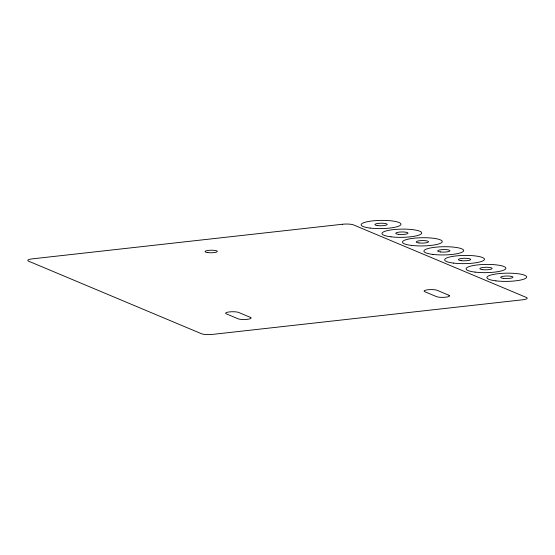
<?xml version="1.0" encoding="UTF-8"?>
<svg xmlns="http://www.w3.org/2000/svg" width="555" height="555" viewBox="0 0 555 555"><rect width="100%" height="100%" fill="white"/><g stroke="black" fill="none" stroke-linecap="round" stroke-linejoin="round"><path stroke-width="0.83" d="M342.511 224.241L32.447 258.838A8.242 1.7 -0.8 0 0 28.548 261.155L201.5 333.742A8.242 1.7 -0.8 0 0 212.489 334.401L522.553 299.804A8.242 1.7 -0.8 0 0 526.452 297.487L353.5 224.893A8.242 1.7 -0.8 0 0 342.511 224.241M448.953 295.26L437.139 290.307A6.868 1.415 -0.8 0 0 427.981 289.759A6.868 1.415 -0.8 0 0 424.735 291.687L436.549 296.647A6.868 1.415 -0.8 0 0 445.7 297.196A6.868 1.415 -0.8 0 0 448.953 295.26M250.478 317.411L238.664 312.451A6.868 1.415 -0.8 0 0 229.513 311.903A6.868 1.415 -0.8 0 0 226.26 313.832L238.074 318.792A6.868 1.415 -0.8 0 0 247.232 319.34A6.868 1.415 -0.8 0 0 250.478 317.411M495.906 280.858A19.904 4.107 -0.8 0 0 526.667 277.236A19.904 4.107 -0.8 0 0 497.814 273.733A19.904 4.107 -0.8 0 0 495.906 280.858M503.413 278.388A6.181 1.276 -0.8 0 0 512.966 277.264A6.181 1.276 -0.8 0 0 504.002 276.175A6.181 1.276 -0.8 0 0 503.413 278.388M453.643 263.119A19.904 4.107 -0.8 0 0 484.411 259.497A19.904 4.107 -0.8 0 0 455.551 255.994A19.904 4.107 -0.8 0 0 453.643 263.119M461.149 260.649A6.181 1.276 -0.8 0 0 470.709 259.525A6.181 1.276 -0.8 0 0 461.746 258.436A6.181 1.276 -0.8 0 0 461.149 260.649M482.593 269.647A6.181 1.276 -0.8 0 0 492.153 268.523A6.181 1.276 -0.8 0 0 483.19 267.434A6.181 1.276 -0.8 0 0 482.593 269.647M475.087 272.116A19.904 4.107 -0.8 0 0 505.855 268.495A19.904 4.107 -0.8 0 0 476.995 264.992A19.904 4.107 -0.8 0 0 475.087 272.116M432.9 254.412A19.904 4.107 -0.8 0 0 463.668 250.791A19.904 4.107 -0.8 0 0 434.808 247.287A19.904 4.107 -0.8 0 0 432.9 254.412M440.413 251.942A6.181 1.276 -0.8 0 0 449.966 250.818A6.181 1.276 -0.8 0 0 441.003 249.729A6.181 1.276 -0.8 0 0 440.413 251.942M418.969 242.944A6.181 1.276 -0.8 0 0 428.522 241.82A6.181 1.276 -0.8 0 0 419.559 240.731A6.181 1.276 -0.8 0 0 418.969 242.944M411.463 245.414A19.904 4.107 -0.8 0 0 442.224 241.793A19.904 4.107 -0.8 0 0 413.371 238.289A19.904 4.107 -0.8 0 0 411.463 245.414M390.963 236.812A19.904 4.107 -0.8 0 0 421.731 233.19A19.904 4.107 -0.8 0 0 392.871 229.687A19.904 4.107 -0.8 0 0 390.963 236.812M398.469 234.342A6.181 1.276 -0.8 0 0 408.029 233.218A6.181 1.276 -0.8 0 0 399.066 232.129A6.181 1.276 -0.8 0 0 398.469 234.342M377.664 225.607A6.181 1.276 -0.8 0 0 387.217 224.484A6.181 1.276 -0.8 0 0 378.253 223.394A6.181 1.276 -0.8 0 0 377.664 225.607M370.15 228.077A19.904 4.107 -0.8 0 0 400.918 224.456A19.904 4.107 -0.8 0 0 372.058 220.952A19.904 4.107 -0.8 0 0 370.15 228.077M207.806 252.601A6.181 1.276 -0.8 0 0 217.366 251.477A6.181 1.276 -0.8 0 0 208.402 250.388A6.181 1.276 -0.8 0 0 207.806 252.601"/></g></svg>
